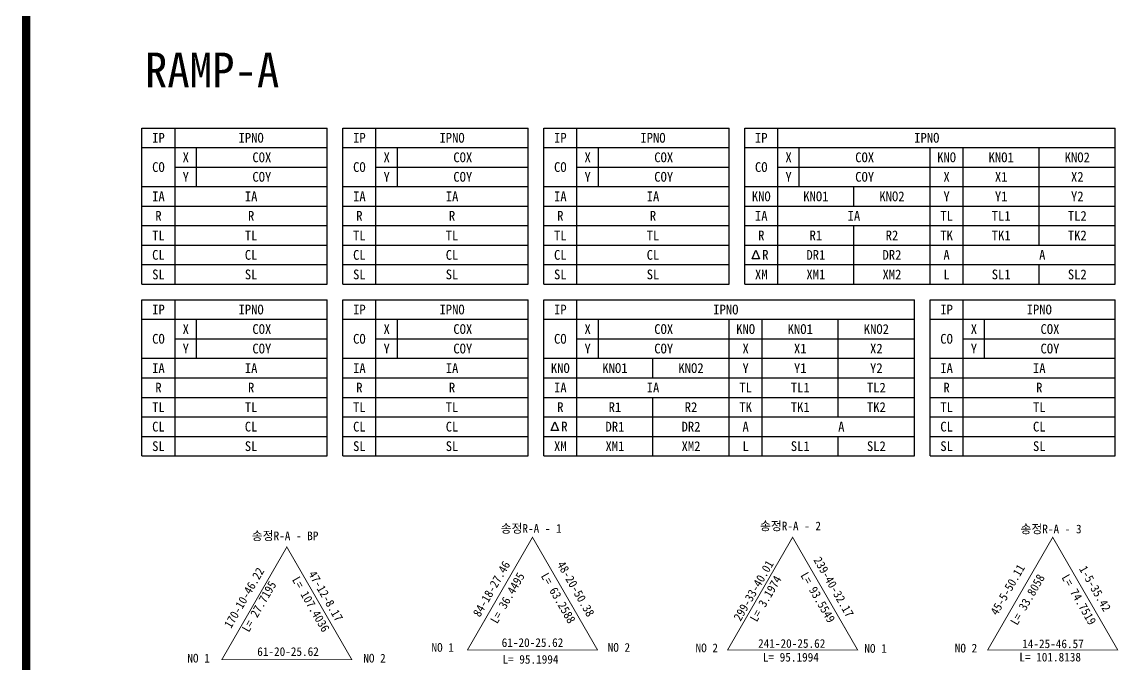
# Model space of a CAD drawing. Header units: millimetres. Extents: x 6226 to 8245, y 797 to 2223.
# Drawn here: x 6284 to 6919, y 1138 to 1508 of the extents above; entities that cross this region are included whole.
import ezdxf
from ezdxf.enums import TextEntityAlignment as Align

# ---------------------------------------------------------------- set-up
doc = ezdxf.new("R2010")
doc.units = ezdxf.units.MM
for name, color, linetype in [('CA-ALGN-IPLN', 1, 'Continuous'), ('CA-ALGN-TEXT', 3, 'Continuous'), ('CA-TABL-LIN1', 4, 'Continuous'), ('CA-TABL-LIN2', 1, 'Continuous'), ('CA-TABL-TEX1', 6, 'Continuous'), ('CA-TABL-TEX2', 3, 'Continuous'), ('CA-TEXT', 3, 'Continuous'), ('CX-BORD', 3, 'Continuous'), ('CX-BORD-LIN1', 4, 'Continuous'), ('CX-BORD-LIN2', 3, 'Continuous'), ('CX-BORD-TEX2', 7, 'Continuous'), ('CX-BORD-TEX3', 6, 'Continuous'), ('CZ-TEX1', 6, 'Continuous')]:
    doc.layers.add(name, color=color, linetype=linetype)
doc.styles.add('GTXT', font='DotumChe.ttf')
doc.styles.add('TAEGULIM', font='DotumChe.ttf')
doc.styles.add('TB_TEXT', font='DotumChe.ttf')
doc.styles.add('TB_WBTXT', font='H2GTRE.TTF')
doc.styles.add('TB_WMTXT', font='DotumChe.ttf')

# ---------------------------------------------------------------- blocks, each defined once
blk = doc.blocks.new('CXBLKA1-KHCA')
at = {"layer": 'CX-BORD-LIN1', "const_width": 2}
blk.add_lwpolyline([(796, 0), (0, 0), (0, 554), (796, 554)], close=True, dxfattribs=at)
at = {"layer": 'CX-BORD-LIN1', "style": 'TB_TEXT'}
for tag, height, p in [('TR_RNUM4', 3, (285.11, 26.64)), ('TR_RDAT4', 3.5, (317.5, 27)), ('TR_DGN4', 3.5, (459.12, 27)), ('TR_CHK4', 3.5, (499.12, 27)), ('TR_APP4', 3.5, (539.12, 27)), ('TR_RNUM3', 3, (285.11, 20.64)), ('TR_RDAT3', 3.5, (317.5, 21)), ('TR_DGN3', 3.5, (459.12, 21)), ('TR_CHK3', 3.5, (499.12, 21)), ('TR_APP3', 3.5, (539.12, 21)), ('TR_RNUM2', 3, (285.11, 14.64)), ('TR_RDAT2', 3.5, (317.5, 15)), ('TR_DGN2', 3.5, (459.12, 15)), ('TR_CHK2', 3.5, (499.12, 15)), ('TR_APP2', 3.5, (539.12, 15)), ('TR_RDAT1', 3.5, (317.5, 9)), ('TR_DGN1', 3.5, (459.12, 9)), ('TR_CHK1', 3.5, (499.12, 9)), ('TR_APP1', 3.5, (539.12, 9)), ('TR_RNUM1', 3, (285.11, 8.64))]:
    blk.add_attdef(tag, text='', height=height, dxfattribs=at).set_placement(p, align=Align.MIDDLE_CENTER)
for tag, p in [('TR_RCON4', (342.3, 27)), ('TR_RCON3', (342.3, 21)), ('TR_RCON2', (342.3, 15)), ('TR_RCON1', (342.3, 9))]:
    blk.add_attdef(tag, text='', height=3.5, dxfattribs=at).set_placement(p, align=Align.MIDDLE_LEFT)
at = {"layer": 'CX-BORD-LIN2', "style": 'TB_TEXT'}
blk.add_attdef('TD_VERSION', text='', height=3, rotation=90, dxfattribs=at).set_placement((800.5, 48.01), align=Align.MIDDLE_CENTER)
at = {"layer": 'CX-BORD-TEX2', "style": 'TB_WMTXT'}
for tag, height, p in [('TB_CNAME', 5, (15.34, 531.83)), ('TB_CSCOP', 4, (16.63, 523.83))]:
    blk.add_attdef(tag, text='', height=height, dxfattribs=at).set_placement(p, align=Align.BOTTOM_LEFT)
at = {"layer": 'CX-BORD-TEX2', "style": 'TB_WBTXT'}
for tag, height, p in [('TB_MTITIL', 10, (398, 533.33)), ('TB_STITL', 7, (398, 518.33))]:
    blk.add_attdef(tag, text='', height=height, dxfattribs=at).set_placement(p, align=Align.MIDDLE_CENTER)
at = {"layer": 'CX-BORD-TEX3', "style": 'TB_TEXT'}
for tag, height, p in [('TD_DCOMP', 4.5, (217.5, 25)), ('TD_CSECT', 4.5, (611, 25)), ('TD_CDIST', 4.5, (656, 25)), ('TD_DNAME_TOP', 4.5, (755, 25)), ('TD_DNAME_MAIN', 4.5, (755, 19.01)), ('TD_CCOMP', 4.5, (217.5, 15)), ('TD_HSCAL', 4.5, (626.7, 15.24)), ('TD_VSCAL', 4.5, (655.78, 15.24)), ('TD_DNAME_BOT', 3, (755, 13.65)), ('TD_CNAME', 5, (65, 5.75)), ('TD_FIELD', 4.5, (182.5, 5.53)), ('TD_CSTEP', 4.5, (253.24, 5.53)), ('TD_DWGCODE', 4.5, (641, 5.39)), ('TD_DWGNO', 4.5, (755, 5.39))]:
    blk.add_attdef(tag, text='', height=height, dxfattribs=at).set_placement(p, align=Align.MIDDLE_CENTER)

msp = doc.modelspace()

# ---------------------------------------------------------------- linework, layer by layer
at = {"layer": 'CA-ALGN-IPLN', "const_width": 0.5}
for points in [[(6578.38, 1210.61), (6540.88, 1145.66), (6615.88, 1145.66)], [(6728.38, 1210.61), (6690.88, 1145.66), (6765.88, 1145.66)], [(6878.38, 1210.61), (6840.88, 1145.66), (6915.88, 1145.66)], [(6436.71, 1205.01), (6399.21, 1140.05), (6474.21, 1140.05)]]:
    msp.add_lwpolyline(points, close=True, dxfattribs=at)
at = {"layer": 'CA-TABL-LIN1'}
for p, q in [((6353.12, 1446.53), (6459.99, 1446.53)), ((6353.12, 1356.53), (6353.12, 1446.53)), ((6372.24, 1356.53), (6372.24, 1446.53)), ((6459.99, 1356.53), (6459.99, 1446.53)), ((6468.99, 1446.53), (6575.87, 1446.53)), ((6468.99, 1356.53), (6468.99, 1446.53)), ((6488.12, 1356.53), (6488.12, 1446.53)), ((6575.87, 1356.53), (6575.87, 1446.53)), ((6584.87, 1446.53), (6691.74, 1446.53)), ((6584.87, 1356.53), (6584.87, 1446.53)), ((6603.99, 1356.53), (6603.99, 1446.53)), ((6691.74, 1356.53), (6691.74, 1446.53)), ((6700.74, 1446.53), (6914.49, 1446.53)), ((6700.74, 1356.53), (6700.74, 1446.53)), ((6719.87, 1356.53), (6719.87, 1446.53)), ((6914.49, 1356.53), (6914.49, 1446.53)), ((6353.12, 1435.28), (6459.99, 1435.28)), ((6468.99, 1435.28), (6575.87, 1435.28)), ((6584.87, 1435.28), (6691.74, 1435.28)), ((6700.74, 1435.28), (6914.49, 1435.28)), ((6807.62, 1356.53), (6807.62, 1435.28)), ((6826.74, 1356.53), (6826.74, 1435.28)), ((6353.12, 1356.53), (6459.99, 1356.53)), ((6468.99, 1356.53), (6575.87, 1356.53)), ((6584.87, 1356.53), (6691.74, 1356.53)), ((6700.74, 1356.53), (6914.49, 1356.53)), ((6353.12, 1347.53), (6459.99, 1347.53)), ((6353.12, 1257.53), (6353.12, 1347.53)), ((6372.24, 1257.53), (6372.24, 1347.53)), ((6459.99, 1257.53), (6459.99, 1347.53)), ((6468.99, 1347.53), (6575.87, 1347.53)), ((6468.99, 1257.53), (6468.99, 1347.53)), ((6488.12, 1257.53), (6488.12, 1347.53)), ((6575.87, 1257.53), (6575.87, 1347.53)), ((6584.87, 1347.53), (6798.62, 1347.53)), ((6584.87, 1257.53), (6584.87, 1347.53)), ((6603.99, 1257.53), (6603.99, 1347.53)), ((6798.62, 1257.53), (6798.62, 1347.53)), ((6807.62, 1347.53), (6914.49, 1347.53)), ((6807.62, 1257.53), (6807.62, 1347.53)), ((6826.74, 1257.53), (6826.74, 1347.53)), ((6914.49, 1257.53), (6914.49, 1347.53)), ((6353.12, 1336.28), (6459.99, 1336.28)), ((6468.99, 1336.28), (6575.87, 1336.28)), ((6584.87, 1336.28), (6798.62, 1336.28)), ((6691.74, 1257.53), (6691.74, 1336.28)), ((6710.87, 1257.53), (6710.87, 1336.28)), ((6807.62, 1336.28), (6914.49, 1336.28)), ((6353.12, 1257.53), (6459.99, 1257.53)), ((6468.99, 1257.53), (6575.87, 1257.53)), ((6584.87, 1257.53), (6798.62, 1257.53)), ((6807.62, 1257.53), (6914.49, 1257.53))]:
    msp.add_line(p, q, dxfattribs=at)
at = {"layer": 'CA-TABL-LIN2'}
for p, q in [((6384.62, 1412.78), (6384.62, 1435.28)), ((6500.49, 1412.78), (6500.49, 1435.28)), ((6616.37, 1412.78), (6616.37, 1435.28)), ((6732.24, 1412.78), (6732.24, 1435.28)), ((6870.62, 1379.03), (6870.62, 1435.28)), ((6372.24, 1424.03), (6459.99, 1424.03)), ((6488.12, 1424.03), (6575.87, 1424.03)), ((6603.99, 1424.03), (6691.74, 1424.03)), ((6719.87, 1424.03), (6914.49, 1424.03)), ((6353.12, 1412.78), (6459.99, 1412.78)), ((6468.99, 1412.78), (6575.87, 1412.78)), ((6584.87, 1412.78), (6691.74, 1412.78)), ((6700.74, 1412.78), (6914.49, 1412.78)), ((6763.74, 1401.53), (6763.74, 1412.78)), ((6353.12, 1401.53), (6459.99, 1401.53)), ((6468.99, 1401.53), (6575.87, 1401.53)), ((6584.87, 1401.53), (6691.74, 1401.53)), ((6700.74, 1401.53), (6914.49, 1401.53)), ((6353.12, 1390.28), (6459.99, 1390.28)), ((6468.99, 1390.28), (6575.87, 1390.28)), ((6584.87, 1390.28), (6691.74, 1390.28)), ((6700.74, 1390.28), (6914.49, 1390.28)), ((6763.74, 1356.53), (6763.74, 1390.28)), ((6870.62, 1379.03), (6870.62, 1390.28)), ((6353.12, 1379.03), (6459.99, 1379.03)), ((6468.99, 1379.03), (6575.87, 1379.03)), ((6584.87, 1379.03), (6691.74, 1379.03)), ((6700.74, 1379.03), (6914.49, 1379.03)), ((6353.12, 1367.78), (6459.99, 1367.78)), ((6468.99, 1367.78), (6575.87, 1367.78)), ((6584.87, 1367.78), (6691.74, 1367.78)), ((6700.74, 1367.78), (6914.49, 1367.78)), ((6870.62, 1356.53), (6870.62, 1367.78)), ((6384.62, 1313.78), (6384.62, 1336.28)), ((6500.49, 1313.78), (6500.49, 1336.28)), ((6616.37, 1313.78), (6616.37, 1336.28)), ((6754.74, 1280.03), (6754.74, 1336.28)), ((6839.12, 1313.78), (6839.12, 1336.28)), ((6372.24, 1325.03), (6459.99, 1325.03)), ((6488.12, 1325.03), (6575.87, 1325.03)), ((6603.99, 1325.03), (6798.62, 1325.03)), ((6826.74, 1325.03), (6914.49, 1325.03)), ((6353.12, 1313.78), (6459.99, 1313.78)), ((6468.99, 1313.78), (6575.87, 1313.78)), ((6584.87, 1313.78), (6798.62, 1313.78)), ((6647.87, 1302.53), (6647.87, 1313.78)), ((6807.62, 1313.78), (6914.49, 1313.78)), ((6353.12, 1302.53), (6459.99, 1302.53)), ((6468.99, 1302.53), (6575.87, 1302.53)), ((6584.87, 1302.53), (6798.62, 1302.53)), ((6807.62, 1302.53), (6914.49, 1302.53)), ((6353.12, 1291.28), (6459.99, 1291.28)), ((6468.99, 1291.28), (6575.87, 1291.28)), ((6584.87, 1291.28), (6798.62, 1291.28)), ((6647.87, 1257.53), (6647.87, 1291.28)), ((6754.74, 1280.03), (6754.74, 1291.28)), ((6807.62, 1291.28), (6914.49, 1291.28)), ((6353.12, 1280.03), (6459.99, 1280.03)), ((6468.99, 1280.03), (6575.87, 1280.03)), ((6584.87, 1280.03), (6798.62, 1280.03)), ((6807.62, 1280.03), (6914.49, 1280.03)), ((6353.12, 1268.78), (6459.99, 1268.78)), ((6468.99, 1268.78), (6575.87, 1268.78)), ((6584.87, 1268.78), (6798.62, 1268.78)), ((6754.74, 1257.53), (6754.74, 1268.78)), ((6807.62, 1268.78), (6914.49, 1268.78))]:
    msp.add_line(p, q, dxfattribs=at)
at = {"layer": 'CA-TABL-TEX1'}
for points in [[(6707.11, 1376.09), (6709.23, 1371.17), (6704.98, 1371.17)], [(6591.23, 1277.09), (6593.35, 1272.17), (6589.11, 1272.17)]]:
    msp.add_lwpolyline(points, close=True, dxfattribs=at)

# ---------------------------------------------------------------- block references
at = {"layer": 'CX-BORD', "xscale": 2.399999999999977, "yscale": 2.400000000000006}
msp.add_blockref('CXBLKA1-KHCA', (6286.41, 845.43), dxfattribs=at)

# ---------------------------------------------------------------- texts
at = {"layer": 'CA-ALGN-TEXT', "style": 'GTXT'}
for s, p in [('송정R-A - 2', (6727.15, 1217.14)), ('송정R-A - 1', (6577.61, 1215.71)), ('송정R-A - 3', (6877.42, 1215.4))]:
    msp.add_text(s, height=5, rotation=359.99995, dxfattribs=at).set_placement(p, align=Align.MIDDLE_CENTER)
msp.add_text('송정R-A - BP', height=5, dxfattribs=at).set_placement((6435.72, 1211.44), align=Align.MIDDLE_CENTER)
at = {"layer": 'CA-TABL-TEX1', "style": 'GTXT'}
for s, height, p in [('IP', 5.625, (6362.68, 1440.9)), ('IP', 5.625, (6478.55, 1440.9)), ('IP', 5.625, (6594.43, 1440.9)), ('IP', 5.625, (6710.3, 1440.9)), ('KNO', 5.625, (6817.18, 1429.65)), ('CO', 5.625, (6362.68, 1424.03)), ('CO', 5.625, (6478.55, 1424.03)), ('CO', 5.625, (6594.43, 1424.03)), ('CO', 5.625, (6710.3, 1424.03)), ('X', 5.63, (6817.18, 1418.4)), ('IA', 5.625, (6362.68, 1407.15)), ('IA', 5.625, (6478.55, 1407.15)), ('IA', 5.625, (6594.43, 1407.15)), ('KNO', 5.625, (6710.3, 1407.15)), ('Y', 5.63, (6817.18, 1407.15)), ('R', 5.63, (6362.68, 1395.9)), ('R', 5.63, (6478.55, 1395.9)), ('R', 5.63, (6594.43, 1395.9)), ('IA', 5.625, (6710.3, 1395.9)), ('TL', 5.625, (6817.18, 1395.9)), ('TL', 5.625, (6362.68, 1384.65)), ('TL', 5.625, (6478.55, 1384.65)), ('TL', 5.625, (6594.43, 1384.65)), ('R', 5.63, (6710.3, 1384.65)), ('TK', 5.625, (6817.18, 1384.65)), ('CL', 5.625, (6362.68, 1373.4)), ('CL', 5.625, (6478.55, 1373.4)), ('CL', 5.625, (6594.43, 1373.4)), ('A', 5.63, (6817.18, 1373.4)), ('SL', 5.625, (6362.68, 1362.15)), ('SL', 5.625, (6478.55, 1362.15)), ('SL', 5.625, (6594.43, 1362.15)), ('XM', 5.625, (6710.3, 1362.15)), ('L', 5.63, (6817.18, 1362.15)), ('IP', 5.625, (6362.68, 1341.9)), ('IP', 5.625, (6478.55, 1341.9)), ('IP', 5.625, (6594.43, 1341.9)), ('IP', 5.625, (6817.18, 1341.9)), ('KNO', 5.625, (6701.3, 1330.65)), ('CO', 5.625, (6362.68, 1325.03)), ('CO', 5.625, (6478.55, 1325.03)), ('CO', 5.625, (6594.43, 1325.03)), ('X', 5.63, (6701.3, 1319.4)), ('CO', 5.625, (6817.18, 1325.03)), ('IA', 5.625, (6362.68, 1308.15)), ('IA', 5.625, (6478.55, 1308.15)), ('KNO', 5.625, (6594.43, 1308.15)), ('Y', 5.63, (6701.3, 1308.15)), ('IA', 5.625, (6817.18, 1308.15)), ('R', 5.63, (6362.68, 1296.9)), ('R', 5.63, (6478.55, 1296.9)), ('IA', 5.625, (6594.43, 1296.9)), ('TL', 5.625, (6701.3, 1296.9)), ('R', 5.63, (6817.18, 1296.9)), ('TL', 5.625, (6362.68, 1285.65)), ('TL', 5.625, (6478.55, 1285.65)), ('R', 5.63, (6594.43, 1285.65)), ('TK', 5.625, (6701.3, 1285.65)), ('TL', 5.625, (6817.18, 1285.65)), ('CL', 5.625, (6362.68, 1274.4)), ('CL', 5.625, (6478.55, 1274.4)), ('CL', 5.625, (6817.18, 1274.4)), ('A', 5.63, (6701.3, 1274.4)), ('SL', 5.625, (6362.68, 1263.15)), ('SL', 5.625, (6478.55, 1263.15)), ('XM', 5.625, (6594.43, 1263.15)), ('L', 5.63, (6701.3, 1263.15)), ('SL', 5.625, (6817.18, 1263.15))]:
    msp.add_text(s, height=height, rotation=359.99995, dxfattribs=at).set_placement(p, align=Align.MIDDLE_CENTER)
for p in [(6712.67, 1373.43), (6596.8, 1274.43)]:
    msp.add_text('R', height=5.63, rotation=359.99995, dxfattribs=at).set_placement(p, align=Align.MIDDLE)
at = {"layer": 'CA-TABL-TEX1', "style": 'GTXT', "flags": 4}
for p in [(6416.12, 1440.9), (6531.99, 1440.9), (6647.87, 1440.9), (6805.77, 1440.9), (6416.12, 1341.9), (6531.99, 1341.9), (6689.9, 1341.9), (6870.62, 1341.9)]:
    msp.add_attdef('IPNO', text='', height=5.63, rotation=359.99995, dxfattribs=at).set_placement(p, align=Align.MIDDLE)
at = {"layer": 'CA-TABL-TEX2', "style": 'GTXT'}
for s, p in [('X', (6378.43, 1429.65)), ('X', (6494.3, 1429.65)), ('X', (6610.18, 1429.65)), ('X', (6726.05, 1429.65)), ('Y', (6378.43, 1418.4)), ('Y', (6494.3, 1418.4)), ('Y', (6610.18, 1418.4)), ('Y', (6726.05, 1418.4)), ('X', (6378.43, 1330.65)), ('X', (6494.3, 1330.65)), ('X', (6610.18, 1330.65)), ('X', (6832.93, 1330.65)), ('Y', (6378.43, 1319.4)), ('Y', (6494.3, 1319.4)), ('Y', (6610.18, 1319.4)), ('Y', (6832.93, 1319.4))]:
    msp.add_text(s, height=5.63, rotation=359.99995, dxfattribs=at).set_placement(p, align=Align.MIDDLE_CENTER)
at = {"layer": 'CA-TABL-TEX2', "style": 'GTXT', "flags": 4}
for tag, p in [('COX', (6422.3, 1429.65)), ('COX', (6538.18, 1429.65)), ('COX', (6654.05, 1429.65)), ('COX', (6769.93, 1429.65)), ('KNO1', (6848.68, 1429.65)), ('KNO2', (6892.55, 1429.65)), ('COY', (6422.3, 1418.4)), ('COY', (6538.18, 1418.4)), ('COY', (6654.05, 1418.4)), ('COY', (6769.93, 1418.4)), ('X1', (6848.68, 1418.4)), ('X2', (6892.55, 1418.4)), ('IA', (6416.12, 1407.15)), ('IA', (6531.99, 1407.15)), ('IA', (6647.87, 1407.15)), ('KNO1', (6741.8, 1407.15)), ('KNO2', (6785.68, 1407.15)), ('Y1', (6848.68, 1407.15)), ('Y2', (6892.55, 1407.15)), ('R', (6416.12, 1395.9)), ('R', (6531.99, 1395.9)), ('R', (6647.87, 1395.9)), ('IA', (6763.74, 1395.9)), ('TL1', (6848.68, 1395.9)), ('TL2', (6892.55, 1395.9)), ('TL', (6416.12, 1384.65)), ('TL', (6531.99, 1384.65)), ('TL', (6647.87, 1384.65)), ('R1', (6741.8, 1384.65)), ('R2', (6785.68, 1384.65)), ('TK1', (6848.68, 1384.65)), ('TK2', (6892.55, 1384.65)), ('CL', (6416.12, 1373.4)), ('CL', (6531.99, 1373.4)), ('CL', (6647.87, 1373.4)), ('DR1', (6741.8, 1373.4)), ('DR2', (6785.68, 1373.4)), ('A', (6872.35, 1373.4)), ('SL', (6416.12, 1362.15)), ('SL', (6531.99, 1362.15)), ('SL', (6647.87, 1362.15)), ('XM1', (6741.8, 1362.15)), ('XM2', (6785.68, 1362.15)), ('SL1', (6848.68, 1362.15)), ('SL2', (6892.55, 1362.15)), ('COX', (6422.3, 1330.65)), ('COX', (6538.18, 1330.65)), ('COX', (6654.05, 1330.65)), ('KNO1', (6732.8, 1330.65)), ('KNO2', (6776.68, 1330.65)), ('COX', (6876.8, 1330.65)), ('COY', (6422.3, 1319.4)), ('COY', (6538.18, 1319.4)), ('COY', (6654.05, 1319.4)), ('X1', (6732.8, 1319.4)), ('X2', (6776.68, 1319.4)), ('COY', (6876.8, 1319.4)), ('IA', (6416.12, 1308.15)), ('IA', (6531.99, 1308.15)), ('KNO1', (6625.93, 1308.15)), ('KNO2', (6669.8, 1308.15)), ('Y1', (6732.8, 1308.15)), ('Y2', (6776.68, 1308.15)), ('IA', (6870.62, 1308.15)), ('R', (6416.12, 1296.9)), ('R', (6531.99, 1296.9)), ('IA', (6647.87, 1296.9)), ('TL1', (6732.8, 1296.9)), ('TL2', (6776.68, 1296.9)), ('R', (6870.62, 1296.9)), ('TL', (6416.12, 1285.65)), ('TL', (6531.99, 1285.65)), ('R1', (6625.93, 1285.65)), ('R2', (6669.8, 1285.65)), ('TK1', (6732.8, 1285.65)), ('TK2', (6776.68, 1285.65)), ('TL', (6870.62, 1285.65)), ('CL', (6416.12, 1274.4)), ('CL', (6531.99, 1274.4)), ('CL', (6870.62, 1274.4)), ('DR1', (6625.93, 1274.4)), ('DR2', (6669.8, 1274.4)), ('A', (6756.47, 1274.4)), ('SL', (6416.12, 1263.15)), ('SL', (6531.99, 1263.15)), ('XM1', (6625.93, 1263.15)), ('XM2', (6669.8, 1263.15)), ('SL1', (6732.8, 1263.15)), ('SL2', (6776.68, 1263.15)), ('SL', (6870.62, 1263.15))]:
    msp.add_attdef(tag, text='', height=5.63, rotation=359.99995, dxfattribs=at).set_placement(p, align=Align.MIDDLE)
at = {"layer": 'CA-TEXT', "style": 'GTXT'}
for s, rotation, p in [('84-18-27.46', 60.00066, (6554.71, 1180.87)), ('48-20-50.38', 299.99925, (6603.38, 1180.89)), ('299-33-40.01', 60.00066, (6705.85, 1179.91)), ('239-40-32.17', 299.99925, (6752.11, 1181.99)), ('170-10-46.22', 60.00066, (6412.06, 1175.76)), ('47-12-8.17', 299.99925, (6459.18, 1176.75)), ('L= 36.4495', 60.00066, (6563.9, 1175.65)), ('L= 63.2588', 299.99925, (6593.27, 1175.61)), ('L= 3.1974', 60.00066, (6712.79, 1175.27)), ('L= 93.5549', 299.99925, (6743, 1175.99)), ('45-5-50.11', 60.00066, (6852.34, 1180.43)), ('L= 33.8058', 60.00066, (6863.79, 1174.72)), ('L= 74.7519', 299.99925, (6893.54, 1174.73)), ('1-5-35.42', 299.99925, (6902.84, 1181.07)), ('L= 27.7195', 60.00066, (6420.69, 1170.73)), ('L= 107.4036', 299.99925, (6450.59, 1172.05)), ('61-20-25.62', 359.99995, (6578.38, 1149.91)), ('241-20-25.62', 359.99995, (6727.87, 1149.41)), ('14-25-46.57', 359.99995, (6878.54, 1149.24)), ('61-20-25.62', 359.99995, (6437.4, 1144.72)), ('NO 1', 359.99995, (6526.59, 1147.12)), ('NO 2', 359.99995, (6628.21, 1147.12)), ('NO 2', 359.99995, (6678.88, 1146.87)), ('L= 95.1994', 359.99995, (6727.38, 1141.46)), ('NO 1', 359.99995, (6776.2, 1146.53)), ('NO 2', 359.99995, (6828.36, 1146.72)), ('L= 101.8138', 359.99995, (6876.92, 1141.54)), ('L= 95.1994', 359.99995, (6577.23, 1140.25))]:
    msp.add_text(s, height=5, rotation=rotation, dxfattribs=at).set_placement(p, align=Align.MIDDLE_CENTER)
for s, p in [('NO 1', (6385.8, 1140.93)), ('NO 2', (6487.27, 1140.93))]:
    msp.add_text(s, height=5, dxfattribs=at).set_placement(p, align=Align.MIDDLE_CENTER)
at = {"layer": 'CZ-TEX1', "style": 'TAEGULIM'}
msp.add_text('RAMP-A', height=20, dxfattribs=at).set_placement((6354.84, 1470.04))

doc.saveas('drawing.dxf')
